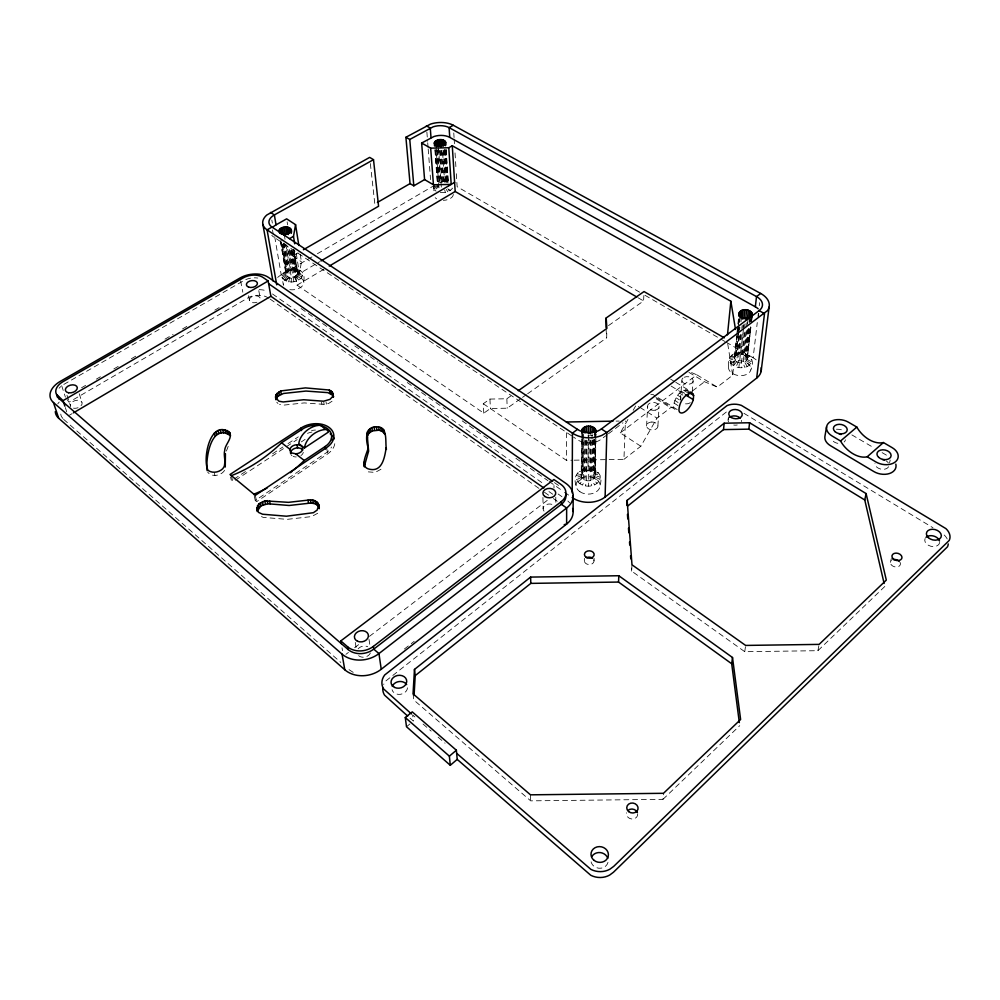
<?xml version="1.0" encoding="UTF-8"?>
<svg xmlns="http://www.w3.org/2000/svg" width="1000" height="1000" viewBox="0 0 1000 1000"><rect width="100%" height="100%" fill="white"/><g stroke="black" fill="none" stroke-linecap="round" stroke-linejoin="round"><path stroke-width="0.75" stroke-dasharray="5 3.75" d="M576.05 485.525C568.6 463.7 607.275 463.225 600.062 485.112M581.587 438.95L581.225 475.875C582.288 482.525 594.562 482.512 595.163 475.637L595.975 434.087M581.812 433.038L581.512 477.188L576.6 479.825C581.05 489.05 599.188 488.25 600.25 477.15L595.163 475.637L594.862 474.338L595.538 438.938M582.388 439.5L582.038 473.35L581.225 475.875L576.1 477.562L576.6 479.825M582.413 437.962L582.45 433.35M583.525 433.825L583.1 472.287L582.038 473.35L577.525 473.188M583.888 439.412L583.425 479.412L579.913 483.713M584.875 440.688L584.5 471.463L583.1 472.287L579.362 471.35M585.413 440.2L584.913 480.2L582.487 485.075M584.338 560.925L584.375 558.387M586.562 440.163L586.15 470.938L584.5 471.463L581.788 469.938M587.175 440.675L586.625 480.675L585.45 485.913M588.45 435.337L587.938 470.737L586.15 470.938L584.637 469.025M589.062 439.275L588.612 486.15M590.225 440.1L589.75 470.875L592.938 472.113L594.862 474.338L599.7 474.9M590.887 440.6L590.25 480.613L591.737 485.8M591.975 440.562L591.45 471.35L593.8 469.725M592 439.025L592.075 434.412M592.6 440.062L591.912 480.075L594.612 484.862M593.513 439.8L592.938 472.113L596.362 471.062M594.05 439.237L593.312 479.25L597.05 483.425M594.725 439.275L594.1 473.137L598.375 472.825M594.763 437.738L594.837 433.125M595.837 433.85L595 476.95L599.963 479.425M594.038 560.775L594.087 558.237M728.637 366.413C724.788 345.312 760.387 350.288 750.825 369.875A11.25 7.425 5.4 0 1 732.738 373.638A11.25 7.425 5.4 0 1 735.6 361.037A11.25 7.425 5.4 0 1 750.825 369.875M527.625 393.762L606.675 337.825L606.838 331.1M734.325 357.575L729.45 358.45C729.287 368.988 748.05 371.188 751.75 361.9L747.212 359.562C747.225 353.525 736.513 352.275 734.325 357.575C734.262 363.65 745.05 364.9 747.212 359.562L750.9 327.3M574.163 460.188L623.938 459.325L625.413 420.95M608.462 325.613L643.587 300.95L643.838 295.587M884.812 586.475L817.9 650.688L744.762 651.7L631.688 571.138L631.987 564.8M303.75 281.438C308.225 256.725 262.913 276.163 291.188 282.062L291.4 277.738L285.462 241.875M646.587 426.075L647.625 406.463M657.9 425.863L659.087 406.262M692.237 391.887L693.162 380.337A5.663 3.8 4 0 0 684.3 377.212M680.438 400.15L681.963 379.562A5.663 3.8 4 0 1 683.213 377.837M413.05 693.825L413.8 700L530.675 800.85L662.975 799.338L663.487 793.3M736.888 334.125L734.287 358.7L729.375 360.387M736.938 333.013L737.387 329.525M737.913 323.8L738.85 315.7M728.175 419.412L728.45 416.863M688.938 372.388L704.488 381.75L717.288 387.113L732.675 375.213L736.737 336.875M737.412 331.962L738.075 325.825M738.238 324.288L738.888 318.15M737.138 336.775L734.688 359.8L730.062 362.312M737.788 330.625L738.288 326.025M738.45 324.487L739.425 315.275M738.15 332.6L735.688 355.625L731.825 355.075M738.312 331.062L738.637 327.987M739.3 321.85L739.625 318.788M738.462 333.188L735.5 360.838L731.462 364.1M738.625 331.65L739.45 323.975M739.613 322.438L740.263 316.288M738.9 336.5L736.925 354.913L733.95 353.85M739.562 330.363L739.887 327.287M739.488 335.6L736.675 361.712L733.5 365.625M740.987 321.775L741.475 317.162M740.562 334.5L738.413 354.462L736.513 353.062M741.137 334.712L738.138 362.375L736.025 366.775M741.812 328.575L742.138 325.5M742.237 334.325L740.05 354.275L739.362 352.75M742.913 328.188L743.238 325.112M743.487 328.975L738.863 367.475M743.65 327.438L743.988 324.363M744.125 332.9L741.75 354.4L742.288 352.95M744.8 326.763L745.138 323.688M744.887 332.163L741.475 362.887L741.825 367.675M745.95 331.763L743.375 354.787L745.1 353.638M746.625 325.625L746.975 322.55M746.75 330.438L743.138 362.713L744.7 367.362M747.438 324.3L748.125 318.15M747.763 329.35L744.825 355.45L747.625 354.762M748.438 328.438L744.625 362.25L747.288 366.562M749.137 322.3L749.663 317.688M749.137 328.675L746.012 356.312L749.663 356.262M749.837 322.537L750.188 319.462M749.525 329.263L745.863 361.538L749.425 365.312M750.4 321.587L750.913 316.975M750.15 328.162L746.825 357.337L751.087 358.038M750.588 326.812L746.737 360.625L750.938 363.725M751.287 320.675L751.825 316.062M750.75 327.725L747.237 358.45L751.8 359.963M751.45 321.587L751.975 316.975M751.6 321.163L752.3 315.012M756.162 359.875A21.637 14.287 5.5 0 0 753.125 357.775L757.275 322.562M758 316.438L758.363 313.375M759.262 305.725L759.625 302.663M758.425 316.5L758.775 313.562M744.762 651.7L745.625 645.425M300.25 254.375L301.425 261.812L299.475 273.587L295.887 251.25M689.362 391.463C680.913 385.863 673.188 400.025 673.675 407.375L670.562 407.725L656.975 418.137L640.825 446.25L623.938 459.325M817.9 650.688L819.125 644.388M889.587 462.788L890.188 460.037M890.438 562.337L891.338 558.5M433.938 185.738L433.862 191.8M441 150.275L443.25 182.213L448.263 182.013L443.488 181.375L443.25 182.213L438.638 182.237M288.55 281.887L289.875 277.638L284.15 243.275M291.188 282.062C295.912 281.925 303.062 279.462 302.512 273.675L297.938 272.9L297.5 272.013L293.888 249.625M226.425 451.037L229.412 443.125M297.938 272.9C288.85 288.625 278.075 264.1 297.5 272.013L301.737 272.137M590.85 468.913L589.75 470.875L587.938 470.737L587.737 468.675M640.825 446.25L620.275 432.887L629.375 416.95M633.162 410.312L636.188 405L638.787 406.637M286.175 281.288L288.512 277.288L283 244.425M293.4 269.113L292.675 270.262L289 247.887M224.6 470.387C221.2 475.712 211.938 477.537 207.738 472.25M284.212 280.3L287.375 276.725L281.6 242.362M594.125 434.613L595.212 433.55L594.375 478.188L598.875 481.562M662.975 799.338L739.737 725.675M380.975 469.263L375.175 472.425L368.338 471.875M317.7 513.25L311.6 516.587L287.062 519.362L263.25 517.388L259.363 515.65M332.025 401.238L328.575 403.488L324.137 404.375L304.225 402.912L283.788 405.112L279.587 404.4M406.5 726.737L409.963 723.913M577.9 481.925L582.275 478.387L582.75 433.775L583.938 434.8M282.812 278.975L286.575 275.963L280.562 241.275M437.488 185.575L433.512 187.213L434.625 190.012L438.125 187.2L435.45 150.662M404.363 649.038L414.2 641.338M345.95 654.325L348.438 652.425M354.625 647.688L359.588 643.9M369.487 636.325L547.863 499.9M692.55 390.9L704.488 381.75M620.275 432.887L696.8 374.8L717.288 387.113M440.337 192.525L445.363 192.413L451.388 189.638L452.425 188.25L448.4 186.175M607.225 434.675L601.163 439.263A16.725 11.725 0.9 0 1 577.4 439.675L573.513 437.088M608.438 433.762L622.987 422.775M291.438 250.562L297.075 285.138L483.787 413.162L490.412 408.512L507.212 408.2L521.25 398.275M522.525 397.375L526.35 394.675M483.787 413.162L483.275 403.725L489.938 399.075L506.85 398.762L510.65 396.087M334.775 443.688A20.188 13.987 -9.5 0 1 327.65 453.9L256.675 501.65L255.25 500.475L326.225 452.8A17.95 12.438 -9.5 0 0 331.55 447.013M301.312 441.912L305.125 439.387M234.025 479.1L248.162 469.812M272.587 453.762L282.875 447M288.025 443.625L298.312 436.863M235.4 480.238L297.137 439.637M445.975 181.513L444.675 182.288L442.463 150.35M296.012 269.275L294.188 270.363L290.775 249.475M726.325 412.025L385.6 681.15A16.988 13.875 -10.3 0 0 383.675 684.525M297.075 285.138L325.213 268.475M69.438 415.213L72.125 413.625M295.562 275.887L319.613 261.75M277.663 277.462A19.925 12.275 -8.1 0 1 281.238 274.837L312.025 256.863M317.375 253.738L431.15 187.3A18.525 10.85 -3.7 0 1 435.075 185.512M81.55 387.75L85.6 385.4M96.363 379.125L100.4 376.775M113.863 368.938L119.25 365.8M131.363 358.738L136.75 355.6M165.025 339.137L173.1 334.425M182.525 328.938L187.913 325.8M214.838 310.125L220.225 306.988M291.712 250.012L292.675 255.938L298.05 252.838M433.738 188.663L437.612 186.425L440.1 188.35M63.825 384.425L243.75 280.613A14.338 8.787 -9.2 0 1 257.762 278.038M282.013 275.763L286.1 274.113M592.675 435.45L587.238 436.05M298.375 269.862L295.562 270.7L292.162 249.812M282.663 274.088L286.475 273.137L281.2 241.8M576.413 475.3L581.4 474.575M300.325 270.837L296.688 271.262L293.3 250.375M441 181.625L443.488 181.375M650.837 394.675L652.938 394.475L656.825 396.887M283.962 272.5L287.225 272.225L281.725 239.4M730.288 356.637L734.812 356.525M616.1 421.112L619.2 421.062M483.275 403.725L566.375 460.325L572.6 460.213M285.837 271.137L288.3 271.438L283.562 243.088M302.587 275.338L297.987 273.863L294.125 249.975M691.575 372.587L696.8 374.8M288.137 270.075L289.637 270.825L285.425 245.463M301.962 277.025L297.625 274.837L293.512 249.45M268.812 298.15L265.637 296.5A16.213 10.088 -9.3 0 0 249.788 296.825L69 402.175L67.2 399.675M639.6 292.162L457.137 186.713L456.275 172.887M645 295.287L724.737 341.375M726.1 342.15L753.125 357.775M638.2 297.825L643.587 300.95M851.875 434.9L874.212 448M882.1 452.625L888.675 456.475M743.925 413.312L932.975 527.75M670.6 379.15L674.5 381.525M675.788 382.312L691.363 391.812M685.275 389.688L687.938 391.312M683.538 390.213L687.537 392.663M681.637 391.4L684.837 393.363M671.15 386.075L685.4 394.812M679.688 393.162L682.875 395.125M677.812 395.375L681.012 397.337M676.175 397.875L679.362 399.85M674.862 400.513L678.05 402.488M673.975 403.088L677.95 405.562M658.112 397.7L677.638 409.85M655.95 397.512L678.025 411.262M656.287 398.825L670.562 407.725M640.088 407.463L656.975 418.137M349.025 669.65L353.275 672.425M276.312 238.75L572.212 436.213M292.675 255.938L301.425 261.812M558.538 485.475L553.95 482.287L554 488.013M301.087 308.525L334.338 331.712M354.787 345.988L359.913 349.55M361.188 350.438L368.862 355.788M370.138 356.688L377.812 362.038M379.087 362.925L391.875 371.838M407.225 382.537L445.588 409.3M462.212 420.887L503.137 449.425M515.925 458.338L547.9 480.637M549.175 481.525L563.237 491.337M564.525 492.225L570.913 496.688M272.512 293.975L544.1 484.175M558.125 494L561.95 496.675M548.962 491.575L552.788 494.263M270.087 299.05L539.362 488.688M544.475 492.275L552.125 497.675M553.4 498.575L557.238 501.262M300.675 278.612L296.875 275.75L292.75 250.35M434.625 190.012L436.087 191.15M686.712 389.837L687.75 390.675M414.95 716.975L412.638 714.95L413.413 721.087L408.825 717.087M423.062 724.038L431.163 731.1M438.113 737.163L445.062 743.213M63.625 419.35L340.812 662.438M276.788 402.262L277.962 403.475M447.837 188.738L449.787 190.85M298.812 280L295.8 276.55L291.413 249.65M62.938 418.488L61.562 416.75A17.85 11.35 -15.4 0 1 60.763 413.888M446.362 189.412L447.725 191.8M296.5 281.075L294.462 277.175L289.562 247.288M290.712 269.375L291.125 270.425L287.188 246.55M65.325 407.562L66.712 411.788M61.675 385.688L65.4 397.163M66.963 395.163L70.588 406.35A6.062 3.837 -15.4 0 1 77.475 400.213A6.062 3.837 -15.4 0 1 80.65 406.163M79.237 393.738L81.888 402.125M444.663 189.862L445.363 192.413M214.4 473.3L214.913 475.4M231.388 475.637L232.838 481.938L231.45 480.788L230.575 477.013M293.9 281.775L287.787 246.2M255.312 495.35L256.675 501.65M254.163 495.438L255.25 500.475M240.588 280.825L242.825 292.225M248.512 295.712L249.4 300.3A5.5 3.413 -9.3 0 0 256.938 302.25M258.788 290.65L260.212 298.288M342.013 647.825L342.5 650.625M272.488 229.925L273.225 234.188M271.825 220.037L272.35 223.075M274.7 236.788L281.238 274.837M280.338 240.738L286.137 275.075L282.062 277.438L283.4 285.2A10.362 6.388 -8.1 0 1 293.812 276.9A10.362 6.388 -8.1 0 1 303.675 283.712A10.362 6.388 -8.1 0 1 289.85 289.662M284.212 234.4L285.212 240.375M287.125 221.825L287.613 224.788M355.275 642.425L356.275 648.55M326.637 447.587L327.65 453.9M321.575 402.1L321.912 404.212M727.738 343.888L732.675 375.213M326.075 402.025L326.4 404.125M323.8 402.262L324.137 404.375M369.012 639.325L370.175 646.988M370.35 163.6L374.812 203.925M426.875 132.037L427.587 141.25M427.713 142.775L428.062 147.387M428.188 148.925L430.562 179.625M631.462 568.075L631.688 571.138M434.925 149.887L437.262 182.537M437.337 150.275L439.663 182.25M436.825 149.787L439.25 183.25M435.975 146.738L438.525 181.762M438.638 183.287L438.975 187.85M435.887 150.475L438.212 182.413M435.15 149.738L437.612 183.212M440.175 150.638L442.438 182.625M439.525 150.425L441.8 182.35M438.488 147.513L441.312 187.113M438.038 149.25L440.438 182.7M606.05 328.862L606.675 337.825M443.812 150.638L446 182.575M443.05 150.137L445.262 182.125M441.662 150.488L443.888 182.488M446.125 149.488L448.387 182.975M445.938 149.637L448.188 183.137M445.712 150.25L447.875 182.2M445.312 150.425L447.488 182.413M444.85 149.6L447.125 183.075M444.263 149.6L446.562 183.1M453.775 132.95L454.062 137.55M454.162 139.088L454.45 143.7M455.025 152.912L455.887 166.75M489.938 399.075L490.412 408.512M506.85 398.762L507.212 408.2M530.487 794.825L530.675 800.85M542.938 497.45L543.125 508.812M555.788 497.225L555.837 502.912M566.375 432.738L566.375 460.325M836.438 429.225A13.863 9.387 9.6 0 1 843.475 430.363M888.587 466.75A7.113 4.838 11.4 0 1 880.462 469.012A7.113 4.838 11.4 0 1 874.963 463.212M885.987 460.8A7.113 4.838 11.4 0 1 888.337 462.987M845.4 439.812A6.925 4.7 9.6 0 1 844.125 442M837.825 443.35A6.925 4.7 9.6 0 1 831.762 438.812M273.712 237.025A14.338 8.475 -7.8 0 1 271.8 235.275M453.325 194.438A9.637 5.637 -3.7 0 1 443.375 200.338M436.65 198.812A9.637 5.637 -3.7 0 1 435.2 197.675M448.775 189.662A9.637 5.637 -3.7 0 1 450.712 190.512M693.1 381.337A5.663 3.8 4 0 1 687.262 384.25A5.663 3.8 4 0 1 681.888 380.55M690.275 402.675A5.587 3.8 4.1 0 1 682.387 402.825M680.512 399.162A5.587 3.8 4.1 0 1 680.962 398.237M59.1 388.275A15.85 9.938 -15.2 0 1 60.738 386.613M567.85 501.012A23.562 17.463 -0.4 0 1 569.625 502.863M259.188 289.65A20.35 12.625 -9.3 0 1 267.5 291.15M57.763 403.9A22.413 14.212 -15.4 0 1 59.25 402.038M307.488 433.363A17.95 12.438 -9.5 0 1 311.913 432.05M311.55 430.562A20.188 13.987 -9.5 0 1 315.438 430.05M303.263 452.3A6.412 4.45 -10.2 0 1 300.938 455.538M296.262 456.95A6.412 4.45 -10.2 0 1 293.175 456.4M291.975 455.7A6.412 4.45 -10.2 0 1 291.112 454.775M544.025 511.15A6.375 4.713 -0.4 0 1 545.525 505.037A6.375 4.713 -0.4 0 1 553.913 505.3M370.387 652.95A6.987 5.55 -11.4 0 1 364.237 657.163A6.987 5.55 -11.4 0 1 357.587 654.488M358.113 648.875A6.987 5.55 -11.4 0 1 367.713 646.7M249.4 300.312A5.5 3.413 -9.3 0 1 255.475 295.825A5.5 3.413 -9.3 0 1 259.875 300.087M78.075 407.688A6.062 3.837 -15.4 0 1 73.537 408.175M944.188 535.013A16.337 11.425 14.8 0 1 947.588 539.837M899.95 562.188A5.088 3.65 14.4 0 1 898.337 566.6A5.088 3.65 14.4 0 1 891.912 565.45A5.088 3.65 14.4 0 1 891.312 560.638M593.825 559.812A4.85 3.713 1.7 0 1 588.737 564.538A4.85 3.713 1.7 0 1 584.9 559.062M637.7 813.938A5.663 4.975 10.1 0 1 631.65 818.975A5.663 4.975 10.1 0 1 626.538 812.763M939.625 542.425A7.575 5.3 14.8 0 1 930.763 546.237A7.575 5.3 14.8 0 1 925.138 538.488M737.237 424.963A6.737 4.612 6 0 1 733.763 425.025M728.538 421.812A6.737 4.612 6 0 1 728.675 418.288M741.488 420.375A6.737 4.612 6 0 1 741.45 421.587M407.5 687.812A7.85 6.412 -10.3 0 1 400.288 694.338A7.85 6.412 -10.3 0 1 392.05 689.7M607.987 862.325A8.688 7.85 8.8 0 1 598.75 868.225A8.688 7.85 8.8 0 1 590.862 860.462M655.225 410.163L653.75 410.325A5.75 3.938 3.1 0 1 647.725 406.987A5.75 3.938 3.1 0 1 651.5 402.587L652.962 402.425A5.75 3.938 3.1 0 1 658.988 405.75A5.75 3.938 3.1 0 1 655.225 410.163M651.862 422.025L650.425 422.188A5.675 3.95 3.2 0 0 646.688 426.6A5.675 3.95 3.2 0 0 652.625 429.925L654.087 429.775A5.675 3.95 3.2 0 0 657.812 425.363A5.675 3.95 3.2 0 0 651.862 422.025M579.925 491.725A12.012 8.738 1.1 0 0 599.788 487.388A12.012 8.738 1.1 0 0 584.462 477A12.012 8.738 1.1 0 0 579.925 491.725"/><path stroke-width="1.5" d="M572.212 492.975L572.438 433.125L577.475 429.387A16.838 11.725 0.8 0 0 601.4 428.963L606.825 432.512L605.112 497.025A23.112 16.812 1.1 0 1 572.188 497.575M573.112 511.5L573.175 495.438M581.812 433.038L581.85 429.95C584.288 423.95 596.725 425.112 595.862 432.312M582.475 431.812L582.5 428.725M583.538 432.287L583.587 427.675M225.425 453.675L225.263 467L224.525 463.85M584.963 433L585.037 426.85M586.663 432.475L586.737 426.312M588.475 433.8L588.587 426.112M590.325 433.938L590.45 426.25M592.1 432.875L592.2 426.712M593.65 432.1L593.725 427.488M594.837 433.125L594.925 428.512M595.65 432.788L595.712 429.712M207.162 470.688C205.338 458.837 211.163 422.113 230.45 435.75L229.75 432.6C210.05 418.088 202.087 459.925 208.137 470.438C212.5 473.55 218.888 472.375 222.65 468.825C227.237 463.963 223.1 456.275 224.7 450.513C224.85 444.562 232.562 438.688 229.75 432.6M605.95 327.375L606.175 317.962L644.025 291.562L724.35 337.863M752.325 313.9C751.762 320.138 740.7 319.562 739.013 314.163C739.625 307.962 750.6 308.55 752.325 313.9L751.975 316.975M739.338 722.588L731.7 663.763L618.562 582.062L618.8 575.737L530.625 577.087L414.475 669.425L413.05 693.825L530.487 794.825L663.487 793.3L740.625 719.5L732.5 657.5L618.8 575.737M626.938 505.438L627.15 500.35L724.175 423.212L749.613 422.75L866.1 493.575L886.312 580.1L819.125 644.388L745.625 645.425L631.987 564.8L627.15 500.35M304.45 447.975C305.875 438.088 316.562 429.45 326.475 429.5L328.638 431.938L304.45 447.975L298.775 443.587C300.163 433.713 310.887 425.1 320.775 425.2L325.225 429.35M414.075 695.425L415.213 675.625L414.475 669.425M727.487 334.825L730.85 301.225L452.275 145.75L448.787 147.738L430.675 148.15L421.637 143.038L433.862 136.55A13.3 7.45 -3.6 0 1 449.738 137.363L755.337 306.812A15.613 9.9 5 0 1 758.162 308.812M628.088 505.75L723.512 429.6L724.175 423.212M738.725 316.125L739.05 313.05M739.212 315.087L739.538 312.013M739.788 317.25L740.438 311.112M740.875 318.075L741.7 310.4M742.237 319.15L743.225 309.95M743.913 318.975L744.925 309.762M745.65 319.088L746.663 309.875M747.487 317.95L748.337 310.275M748.975 318.6L749.837 310.925M750.362 317.925L751.05 311.788M751.375 317.4L751.9 312.8M755.337 306.812L756.513 296.588L760.7 293.475A22.525 14.188 4.9 0 1 767.525 310.575L606.825 432.512L601.962 435.325A24.137 16.8 0.8 0 1 572.438 433.125L267.087 229.85A20.688 12.125 -7.7 0 1 266.8 215.012L369.663 157.387L373.512 159.662L378.575 206.238L303.412 249.725M884.112 583.438L864.775 499.988L748.85 429.15L749.613 422.75M605.112 497.025L756.675 378.075L764.513 313.637L759.125 310.637A15.713 9.887 4.9 0 0 756.513 296.588L449.1 127.625A13.375 7.425 -3.6 0 0 433.137 126.825L409.762 139.462L405.9 137.275L430.462 124.125A19.175 10.65 -3.6 0 1 453.3 125.262L760.7 293.475M761.112 371.475L769.1 307.062M731.7 663.763L732.5 657.5M581.85 429.95L581.962 432.562M826.562 426.838L824.9 436.463A13.863 9.387 9.6 0 0 830.413 445.65L873.875 471.575A14.225 9.675 11.4 0 0 889.575 473.488A14.225 9.675 11.4 0 0 895.825 464.137M294.688 243.8L293.5 236.363L295.55 224.662L286.637 218.85L276.038 224.85A14.338 8.475 -7.8 0 0 273.463 226.663M688 396.4L688.413 394.062M693.288 399.637L693.637 395.35L692.025 393.088C684.112 393.55 678.838 403.35 678.962 410.675A11.463 5.05 -57.8 0 0 685.65 411.25A11.463 5.05 -57.8 0 0 693.288 399.637L685.4 394.812M864.775 499.988L866.1 493.575M386.188 447.663C384.762 456.538 382.55 471.863 370.037 469.338C358.875 467.512 366.65 454.363 368.2 447.987C365.675 440.025 364.762 426.425 376.425 426.85C388.525 426.15 384.862 441.987 386.438 449.425M363.913 463.113L364.35 466.275L368.612 451.15L367.35 436.425L368.85 433.275L372.325 430.925L379.1 430.188L382.912 431.725L384.963 434.487M434.338 142.975C435.825 138.713 444.412 138.175 445.763 142.713C444.312 147 435.65 147.537 434.338 142.975L434.562 146.012M318.75 504.812L317.15 510.087L313.387 512.7L286.45 516.213L262.575 514.225L258.688 512.5L256.788 509.425L258.6 504.162L264.762 500.863L288.5 502.337L310.438 499.862C315.113 499.5 319.637 503.038 319.3 507.975L318.038 503.175M332.987 393.55L332.587 396.637L330 399.35L323.638 401.213L303.688 399.75L283.2 401.962L279 401.238L275.575 397.688L276.087 394.613L280.7 390.95L305.438 387.9L329.425 390.037L332.3 392.137L333.462 396.712L332.3 392.137M318.587 506.325L315.512 503.875L311 503.025L289.113 505.487L267.863 503.75L260.988 505.863L257.462 510.788L256.775 507.638M332.775 395.3L327.912 392.638L305.963 391.05L283.45 393.475L277.775 396.325L276.137 399.312L275.538 396.163M291.438 232.587C293.263 223.65 274.788 226.6 280.1 233.4M867.2 456.788L883.413 442.55L892.087 447.6A14.312 9.675 11.2 0 1 895.675 461.625A14.312 9.675 11.2 0 1 875.888 461.925L867.2 456.788A22.7 14.425 46.5 0 1 840.55 441.012L832.113 436.012A13.95 9.387 9.5 0 1 829.125 422.562A13.95 9.387 9.5 0 1 848.413 422.188L856.825 427.075A22.5 14.562 46.2 0 0 883.413 442.55M840.55 441.012L856.825 427.075M450.288 765.288L457.212 759.388L456.362 750.238L412.25 711.862L405.275 717.525L406.5 726.737L450.288 765.288L449.375 756.162L405.275 717.525M449.375 756.162L456.362 750.238M415.213 675.625L530.8 583.387L618.562 582.062M55.287 411.625A22.413 14.212 -15.4 0 0 58.712 418.288L344.787 669.775A25.812 20.55 -11.5 0 0 381.238 669.275L566.638 524.062A23.562 17.463 -0.4 0 0 572.625 508.475M340.812 640.913L347.612 646.8A18.25 14.375 -11.2 0 0 373.338 646.438L561.362 501.55A16.65 12.188 -0.5 0 0 560.812 484.312L553.925 479.525L340.812 640.913L341.287 643.625M601.4 428.963L759.125 310.637M518.25 390.737L606.912 328.413L606.175 317.962M293.45 470.225A121.7 78.213 -51.5 0 0 304.25 460.487L325.2 446.488A18.025 12.438 -9.4 0 0 319.988 425.575M231.388 475.637A120.05 79.175 -51.3 0 0 281.575 442.775L302.462 429.1A18.025 12.438 -9.4 0 1 318.512 425.363M301.05 428.025L230 474.5L255.312 495.35L326.637 447.587A20.275 13.987 -9.4 0 0 329.288 427.587A20.275 13.987 -9.4 0 0 301.05 428.025L301.5 430.55M329.237 266.1L455.188 191.5L636.85 297.038M73.463 412.837L270.887 296.275L543.85 487.987M320.95 260.963L454.613 182.375M268.137 280.988L263.113 277.5A14.35 8.775 -9.1 0 0 243.225 277.913L62.95 381.712A15.875 9.938 -15.1 0 0 56.475 394.35L63.05 400.613L268.137 280.988L270.887 296.275M405.9 137.275L410.037 183.612L413.812 185.837L424.588 179.6L433.45 184.775L451.2 184.387L448.787 147.738M377.425 202.425L410.037 183.612M289.488 238.637L293.5 236.363M373.512 159.662L274.363 214.938A14.425 8.45 -7.7 0 0 272 227.087L267.087 229.85L276.725 284.837M453.3 125.262L449.1 127.625L449.738 137.363M564.2 524.65L566.638 524.062L566.638 508.013A23.837 17.475 -0.5 0 0 565.763 483.3L268.425 277.387A20.55 12.588 -9.2 0 0 240.025 277.987L60.275 381.388A22.65 14.2 -15.2 0 0 53.425 402.488L58.712 418.288M290.6 452.525L290.012 449.363A6.425 4.45 -10.2 0 1 297.038 444.738A6.425 4.45 -10.2 0 1 302.7 449.162A6.425 4.45 -10.2 0 1 295.688 453.8L291.45 452.887L290.012 449.363L281.575 442.775M566.375 422.013L612.987 421.163M723.512 429.6L748.85 429.15M281.25 233.975C284.688 235.075 290.9 234.037 290.963 229.6M426.4 125.887L430.275 128.038L431.012 137.775M690.413 392.287L693.062 393.913M688.325 392.113L693.637 395.35M270.525 212.425L274.363 214.938L276.038 224.85M272 227.087L577.475 429.387M268.625 283.688L552.663 481.4M295.688 453.8L304.25 460.487M56.675 394.562A15.85 9.938 -15.2 0 0 57.375 397.062L348.075 649.5A18.212 14.363 -11.2 0 0 373.738 649.137L561.375 504.312A16.625 12.188 -0.5 0 0 565.638 493.45M411.488 713.95L383.65 688.962A17.075 13.9 -10.2 0 1 384.712 674.963L726.988 405.637A14.588 9.938 5.9 0 1 741.363 405.375L945.913 528.612A16.413 11.438 14.6 0 1 949.225 540.425L613.7 866.388L609.85 869.225A18.837 16.975 8.5 0 1 590.925 869.412L456.65 753.312M53.425 402.488L342.038 654.1L344.787 669.775M407.688 716.087L384.55 695.138A16.988 13.875 -10.3 0 1 382.825 688.15M457.212 759.388L590.788 875.288A18.725 16.938 8.8 0 0 609.612 875.1L613.438 872.262L947.463 546.825A16.337 11.425 14.8 0 0 948.25 543.938M58.238 396.45L59.138 399.175M63.05 400.613L64.862 406.15M216.112 431.562L216.838 434.712M214.438 432.875L215.175 436.025M218.137 430.538L218.863 433.688M220.387 429.875L221.112 433.025M222.712 429.625L223.438 432.775M224.963 429.787L225.675 432.95M228.6 431.337L229.3 434.487M226.962 430.375L227.675 433.525M257.387 505.838L258.075 508.988M256.788 509.425L257.25 511.525M260.312 502.713L260.988 505.863M258.6 504.162L259.275 507.312M262.413 501.587L263.087 504.738M264.762 500.863L265.425 504.025M267.2 500.588L267.863 503.75M269.562 500.788L270.212 503.938M276.087 394.613L276.688 397.762M275.575 397.688L275.975 399.787M278.762 391.925L279.35 395.075M277.188 393.175L277.775 396.325M280.7 390.95L281.288 394.1M297.025 444.738L297.6 447.9M308 500.138L308.562 503.3M262.887 224.387L272.887 280.837M310.438 499.862L311 503.025M312.812 500.062L313.363 503.225M316.737 501.775L317.288 504.925M314.962 500.712L315.512 503.875M318.837 506.6L319.212 508.713M347.612 646.8L348.075 649.5M281.075 228.162L282.075 234.137M279.962 228.95L280.712 233.425M279.188 229.862L279.7 232.838M730.85 301.225L735.512 329.45M283.975 227.15L285.212 234.613M282.45 227.55L283.688 235.012M287.125 227.087L288.337 234.55M285.575 227L286.8 234.45M325.2 446.488L325.613 449.012M289.675 227.987L290.4 232.463M288.525 227.425L289.5 233.388M290.512 228.725L291.238 233.2M295.55 224.662L298.837 245.463M329.425 390.037L329.913 393.188M333.075 395.087L333.4 397.188M331.087 390.938L331.575 394.1M373.338 646.438L373.738 649.137L378.95 653.587L381.238 669.275M364.4 461.413L364.825 464.575M364.062 464.8L364.35 466.912M366.925 433.263L367.35 436.425M367.075 434.888L367.488 438.05M368.438 430.112L368.85 433.275M367.4 431.637L367.812 434.8M369.975 428.787L370.387 431.95M371.912 427.762L372.325 430.925M376.425 426.85L376.825 430.012M374.113 427.1L374.513 430.275M378.7 427.025L379.1 430.188M380.788 427.6L381.175 430.775M383.825 429.837L384.212 433M382.525 428.562L382.912 431.725M409.762 139.462L413.812 185.837M421.637 143.038L424.588 179.6M430.675 148.15L433.45 184.775M627.45 514.375L627.8 518.987M628.488 528.188L628.825 532.788M629.513 541.987L629.738 545.062M630.55 555.8L630.775 558.862M436.163 140.662L436.6 146.75M435.213 141.35L435.55 145.912M434.588 142.137L434.812 145.175M438.775 139.775L439.2 145.863M437.375 140.125L437.812 146.213M443.075 140L443.5 146.075M441.725 139.713L442.15 145.787M440.25 139.637L440.788 147.238M445.613 141.888L445.825 144.925M445.087 141.125L445.4 145.688M444.225 140.475L444.538 145.037M452.275 145.75L455.188 191.5M530.625 577.087L530.8 583.387M561.362 501.55L561.375 504.312L566.638 508.013L378.95 653.587A26.125 20.6 -11.2 0 1 342.038 654.1M882.562 459.588A7.113 4.838 11.4 0 1 884.362 460.05M839.287 434.075A6.925 4.7 9.6 0 1 841.025 434.525M761.175 367.738A21.637 14.287 5.5 0 1 756.675 378.075M331.562 438.45A17.95 12.438 -9.5 0 1 332.362 440.487M330.188 433.825A20.188 13.987 -9.5 0 1 334.175 438.875M292.438 471.062A121.7 78.213 -51.5 0 1 290.387 472.7M267.038 488.075A121.7 78.213 -51.5 0 1 253.888 494.175M290.637 453.688A6.412 4.45 -10.2 0 1 295.125 448.288A6.412 4.45 -10.2 0 1 302.738 450.05M893.288 559.637A5.088 3.65 14.4 0 1 899.237 561.287M586.613 557.675A4.85 3.713 1.7 0 1 592.487 558.175M627.863 810.512A5.663 4.975 10.1 0 1 637.425 812.65M926 537.337A7.575 5.3 14.8 0 1 933.625 536.038A7.575 5.3 14.8 0 1 939.488 541M729.6 417.312A6.737 4.612 6 0 1 740.225 418.075M392.287 686.35A7.85 6.412 -10.3 0 1 399.113 681.55A7.85 6.412 -10.3 0 1 406.65 684.6M591.85 856.513A8.688 7.85 8.8 0 1 600.288 852.588A8.688 7.85 8.8 0 1 607.775 858.25M878.637 457.337A7.163 4.838 11.2 0 0 890.7 457.1A7.163 4.838 11.2 0 0 882.763 449.8A7.163 4.838 11.2 0 0 878.637 457.337M834.938 431.587A6.975 4.7 9.5 0 0 846.775 431.35A6.975 4.7 9.5 0 0 839.212 424.312A6.975 4.7 9.5 0 0 834.938 431.587M68.6 392.788A6.125 3.837 -15.1 0 0 77.312 387.713A6.125 3.837 -15.1 0 0 68.062 386.1A6.125 3.837 -15.1 0 0 68.6 392.788M248.575 287.087A5.562 3.4 -9.1 0 0 257.375 283.9A5.562 3.4 -9.1 0 0 249.75 281.075A5.562 3.4 -9.1 0 0 248.575 287.087M544.85 496.512A6.45 4.725 -0.5 0 0 555.575 494.2A6.45 4.725 -0.5 0 0 547.513 488.562A6.45 4.725 -0.5 0 0 544.85 496.512M357.488 641.225A7.062 5.562 -11.2 0 0 368.413 636.175A7.062 5.562 -11.2 0 0 358.35 631.475A7.062 5.562 -11.2 0 0 357.488 641.225M628.65 811.6A5.7 4.988 9.8 0 0 637.975 809.225A5.7 4.988 9.8 0 0 630.625 803.188A5.7 4.988 9.8 0 0 628.65 811.6M893.138 558.8A5.112 3.65 14.3 0 0 901.7 558.663A5.112 3.65 14.3 0 0 896.038 553.1A5.112 3.65 14.3 0 0 893.138 558.8M585.988 557.2A4.875 3.713 1.7 0 0 594.05 555.4A4.875 3.713 1.7 0 0 587.85 550.962A4.875 3.713 1.7 0 0 585.988 557.2M394.6 687.425A7.887 6.425 -10.2 0 0 406.712 681.625A7.887 6.425 -10.2 0 0 395.3 676.225A7.887 6.425 -10.2 0 0 394.6 687.425M593.825 860.163A8.738 7.875 8.5 0 0 608.212 856.425A8.738 7.875 8.5 0 0 597.062 846.912A8.738 7.875 8.5 0 0 593.825 860.163M731.3 417.5A6.763 4.612 5.9 0 0 742.188 415.2A6.763 4.612 5.9 0 0 733.062 409.688A6.763 4.612 5.9 0 0 731.3 417.5M928.275 537.587A7.612 5.3 14.6 0 0 940.962 537.35A7.612 5.3 14.6 0 0 932.362 529.25A7.612 5.3 14.6 0 0 928.275 537.587"/></g></svg>
